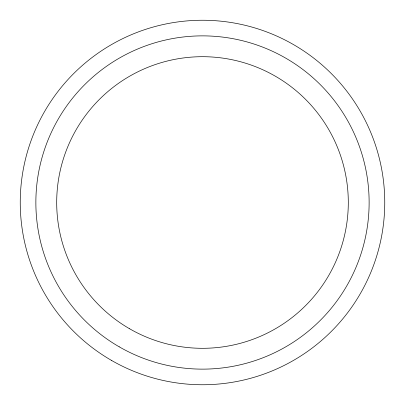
<?xml version="1.0" encoding="UTF-8"?>
<svg xmlns="http://www.w3.org/2000/svg" width="405" height="405" viewBox="0 0 405 405"><rect width="100%" height="100%" fill="white"/><g stroke="black" fill="none" stroke-linecap="round" stroke-linejoin="round"><path stroke-width="0.61" d="M129.6 328.769A145.8 145.8 0 0 0 348.3 202.5A145.8 145.8 0 0 0 129.6 76.231A145.8 145.8 0 0 0 129.6 328.769M119.186 346.807A166.627 166.627 0 0 0 369.127 202.5A166.627 166.627 0 0 0 119.186 58.193A166.627 166.627 0 0 0 119.186 346.807M111.375 360.334A182.25 182.25 0 0 0 384.75 202.5A182.25 182.25 0 0 0 111.375 44.666A182.25 182.25 0 0 0 111.375 360.334"/></g></svg>
